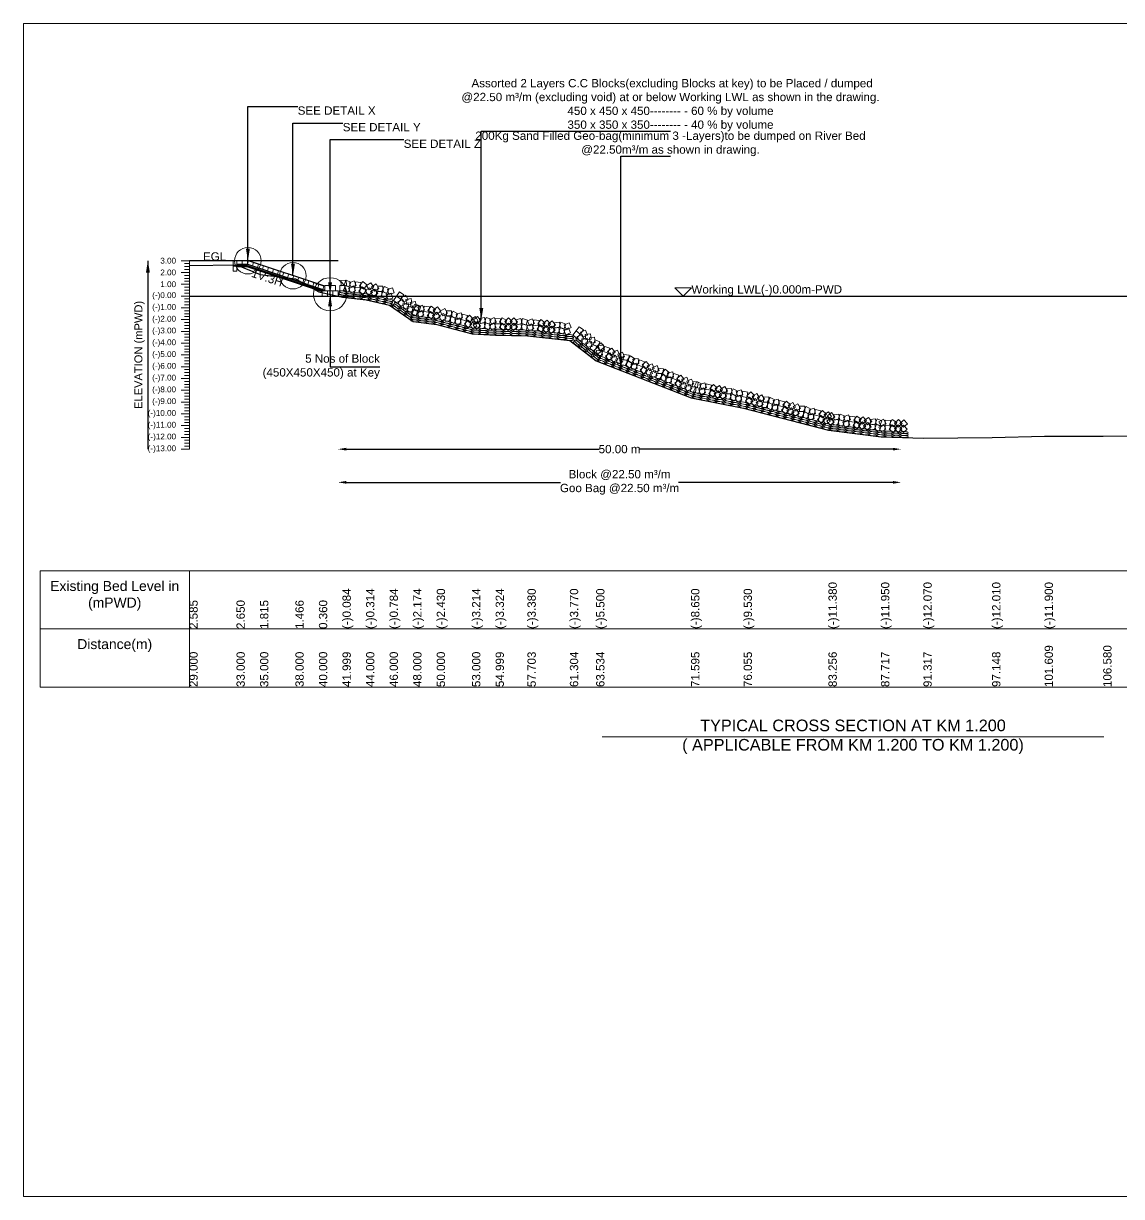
# Model space of a CAD drawing. Header units: inches. Extents: x 89000 to 845017, y -7071 to 0.
# Drawn here: x 325000 to 331619, y -7071 to 0 of the extents above; entities that cross this region are included whole.
import ezdxf

# ---------------------------------------------------------------- set-up
doc = ezdxf.new("R2010")
doc.units = ezdxf.units.IN
doc.header["$LTSCALE"] = 7
doc.header["$MEASUREMENT"] = 0
doc.header["$PDMODE"] = 3
for name, color, linetype, lineweight in [('Cross section Data Border', 7, 'Continuous', 9), ('Cross Section Labels', 7, 'Continuous', 9), ('Existing_Bed_Level for Xsection', 7, 'Continuous', 25), ('Long Section Labels', 7, 'Continuous', 9)]:
    doc.layers.add(name, color=color, linetype=linetype, lineweight=lineweight)
doc.styles.get("Standard").update_dxf_attribs({"font": 'arial.ttf'})
doc.dimstyles.new('Appron Lebeling Style', dxfattribs={"dimtxt": 50, "dimasz": 50, "dimexe": 0.18, "dimexo": 0.0625, "dimgap": 0.09, "dimtad": 0, "dimtih": 1, "dimtoh": 1, "dimdec": 4, "dimzin": 0, "dimdsep": 46, "dimtxsty": 'Standard', "dimcen": 0.09, "dimse1": 1, "dimse2": 1, "dimadec": 0, "dimazin": 0, "dimtfac": 1, "dimtdec": 4, "dimtofl": 0, "dimtmove": 0, "dimatfit": 3, "dimfxl": 1, "dimtolj": 1, "dimtzin": 0, "dimarcsym": 0})
doc.dimstyles.get("Standard").update_dxf_attribs({"dimtxt": 0.18, "dimasz": 0.18, "dimexe": 0.18, "dimexo": 0.0625, "dimgap": 0.09, "dimtad": 0, "dimtih": 1, "dimtoh": 1, "dimdec": 4, "dimzin": 0, "dimdsep": 46, "dimtxsty": 'Standard', "dimcen": 0.09, "dimadec": 0, "dimazin": 0, "dimtfac": 1, "dimtdec": 4, "dimtofl": 0, "dimtmove": 0, "dimatfit": 3, "dimfxl": 1, "dimtolj": 1, "dimtzin": 0, "dimarcsym": 0})

# ---------------------------------------------------------------- blocks, each defined once
blk = doc.blocks.new('*D289')
at = {"layer": 'Cross Section Labels', "color": 0, "lineweight": -2, "transparency": 16777216}
for p, q in [((326946.1, -2566), (328470.5, -2566)), ((330240.1, -2566), (328715.7, -2566))]:
    blk.add_line(p, q, dxfattribs=at)
at = {"layer": 'Cross Section Labels', "color": 0, "transparency": 16777216}
for points in [[(326946.1, -2557.7), (326946.1, -2574.4), (326896.1, -2566)], [(330240.1, -2557.7), (330240.1, -2574.4), (330290.1, -2566)]]:
    blk.add_solid(points, dxfattribs=at)
at = {"layer": 'Defpoints', "color": 0, "transparency": 16777216}
for p in [(326896.1, -1643), (330290.1, -2495.5), (330290.1, -2566)]:
    blk.add_point(p, dxfattribs=at)
at = {"layer": 'Cross Section Labels', "color": 0, "transparency": 16777216, "insert": (328593.1, -2566), "char_height": 50, "attachment_point": 5}
blk.add_mtext('\\A1;50.00 m', dxfattribs=at)
blk = doc.blocks.new('*D290')
at = {"layer": 'Cross Section Labels', "color": 0, "lineweight": -2, "transparency": 16777216}
for p, q in [((326946.1, -2766), (328237.5, -2766)), ((330240.1, -2766), (328948.7, -2766))]:
    blk.add_line(p, q, dxfattribs=at)
at = {"layer": 'Cross Section Labels', "color": 0, "transparency": 16777216}
for points in [[(326946.1, -2757.7), (326946.1, -2774.4), (326896.1, -2766)], [(330240.1, -2757.7), (330240.1, -2774.4), (330290.1, -2766)]]:
    blk.add_solid(points, dxfattribs=at)
at = {"layer": 'Defpoints', "color": 0, "transparency": 16777216}
for p in [(326896.1, -1643), (330290.1, -2495.5), (330290.1, -2766)]:
    blk.add_point(p, dxfattribs=at)
at = {"layer": 'Cross Section Labels', "color": 0, "transparency": 16777216, "insert": (328593.1, -2766), "char_height": 50, "attachment_point": 5}
blk.add_mtext('\\A1;Block @22.50 m³/m ^JGoo Bag @22.50 m³/m ', dxfattribs=at)

msp = doc.modelspace()

# ---------------------------------------------------------------- linework, layer by layer
at = {"layer": 'Cross section Data Border'}
msp.add_lwpolyline([(325100, -3300), (332978.66409, -3300), (332978.66409, -4000), (325100, -4000)], close=True, dxfattribs=at)
for points in [[(326000, -3300), (326000, -4000)], [(325100, -3650), (332978.66409, -3650)]]:
    msp.add_lwpolyline(points, dxfattribs=at)
at = {"layer": 'Cross Section Labels'}
for points in [[(325000, 0), (335000, 0), (335000, -7071), (325000, -7071)], [(328976.09874, -1643.03), (329026.09874, -1593.03), (328926.09874, -1593.03)]]:
    msp.add_lwpolyline(points, close=True, dxfattribs=at)
msp.add_lwpolyline([(328488, -4300), (330000, -4300), (331512, -4300)], dxfattribs=at)
for centre, radius in [((326352.94874, -1430.03), 80), ((326624.52374, -1520.555), 80), ((326848.17374, -1632.38), 100)]:
    msp.add_circle(centre, radius, dxfattribs=at)
at = {"layer": 'Existing_Bed_Level for Xsection'}
for points in [[(326896.09874, -1430.03), (326000, -1430.03)], [(326000, -1459.495), (326283.98273, -1454.88), (326425.9741, -1514.165), (326638.97924, -1538.944), (326780.97061, -1617.47), (326922.96197, -1648.994), (327064.98952, -1665.324), (327206.98089, -1698.694), (327348.97225, -1797.384), (327490.96362, -1815.56), (327703.96876, -1871.224), (327845.96013, -1879.034), (328037.89621, -1883.01), (328293.60644, -1910.7), (328451.89362, -2033.53), (329024.20827, -2257.18), (329340.92084, -2319.66), (329852.19985, -2451.01), (330168.89583, -2491.48), (330424.53042, -2500), (330838.5243, -2495.74), (331155.24481, -2487.93), (331508.18537, -2487.93), (331886.00986, -2483.67)], [(326816.22374, -1584.455), (326356.22788, -1431.12305), (326352.94874, -1430.03), (326349.49223, -1430.03), (326285.59223, -1430.03)], [(326285.59223, -1451.33), (326349.49223, -1451.33), (326816.22374, -1606.90717)], [(326285.59223, -1458.43), (326348.34005, -1458.43), (326806.29005, -1611.08)], [(326285.59223, -1465.53), (326347.18788, -1465.53), (326800.24874, -1616.55029)], [(326000, -1643.03), (332238.85092, -1643.03)]]:
    msp.add_lwpolyline(points, dxfattribs=at)
at = {"layer": 'Long Section Labels'}
for points in [[(326000, -1430.03), (325950, -1430.03)], [(326000, -1447.78), (325970, -1447.78)], [(326000, -1465.53), (325970, -1465.53)], [(326000, -1483.28), (325970, -1483.28)], [(326000, -2566.03), (326000, -2495.03), (326000, -2424.03), (326000, -2353.03), (326000, -2282.03), (326000, -2211.03), (326000, -2140.03), (326000, -2069.03), (326000, -1998.03), (326000, -1927.03), (326000, -1856.03), (326000, -1785.03), (326000, -1714.03), (326000, -1643.03), (326000, -1572.03), (326000, -1501.03), (326000, -1430.03)], [(326000, -1501.03), (325950, -1501.03)], [(326000, -1518.78), (325970, -1518.78)], [(326000, -1536.53), (325970, -1536.53)], [(326000, -1554.28), (325970, -1554.28)], [(326000, -1572.03), (325950, -1572.03)], [(326000, -1589.78), (325970, -1589.78)], [(326000, -1607.53), (325970, -1607.53)], [(326000, -1625.28), (325970, -1625.28)], [(326000, -1643.03), (325950, -1643.03)], [(326000, -1660.78), (325970, -1660.78)], [(326000, -1678.53), (325970, -1678.53)], [(326000, -1696.28), (325970, -1696.28)], [(326000, -1714.03), (325950, -1714.03)], [(326000, -1731.78), (325970, -1731.78)], [(326000, -1749.53), (325970, -1749.53)], [(326000, -1767.28), (325970, -1767.28)], [(326000, -1785.03), (325950, -1785.03)], [(326000, -1802.78), (325970, -1802.78)], [(326000, -1820.53), (325970, -1820.53)], [(326000, -1838.28), (325970, -1838.28)], [(326000, -1856.03), (325950, -1856.03)], [(326000, -1873.78), (325970, -1873.78)], [(326000, -1891.53), (325970, -1891.53)], [(326000, -1927.03), (325950, -1927.03)], [(326000, -1909.28), (325970, -1909.28)], [(326000, -1944.78), (325970, -1944.78)], [(326000, -1962.53), (325970, -1962.53)], [(326000, -1998.03), (325950, -1998.03)], [(326000, -1980.28), (325970, -1980.28)], [(326000, -2015.78), (325970, -2015.78)], [(326000, -2033.53), (325970, -2033.53)], [(326000, -2069.03), (325950, -2069.03)], [(326000, -2051.28), (325970, -2051.28)], [(326000, -2086.78), (325970, -2086.78)], [(326000, -2104.53), (325970, -2104.53)], [(326000, -2140.03), (325950, -2140.03)], [(326000, -2122.28), (325970, -2122.28)], [(326000, -2157.78), (325970, -2157.78)], [(326000, -2175.53), (325970, -2175.53)], [(326000, -2211.03), (325950, -2211.03)], [(326000, -2193.28), (325970, -2193.28)], [(326000, -2228.78), (325970, -2228.78)], [(326000, -2246.53), (325970, -2246.53)], [(326000, -2282.03), (325950, -2282.03)], [(326000, -2264.28), (325970, -2264.28)], [(326000, -2299.78), (325970, -2299.78)], [(326000, -2317.53), (325970, -2317.53)], [(326000, -2353.03), (325950, -2353.03)], [(326000, -2335.28), (325970, -2335.28)], [(326000, -2370.78), (325970, -2370.78)], [(326000, -2388.53), (325970, -2388.53)], [(326000, -2424.03), (325950, -2424.03)], [(326000, -2406.28), (325970, -2406.28)], [(326000, -2441.78), (325970, -2441.78)], [(326000, -2459.53), (325970, -2459.53)], [(326000, -2495.03), (325950, -2495.03)], [(326000, -2477.28), (325970, -2477.28)], [(326000, -2512.78), (325970, -2512.78)], [(326000, -2530.53), (325970, -2530.53)], [(326000, -2566.03), (325950, -2566.03)], [(326000, -2548.28), (325970, -2548.28)]]:
    msp.add_lwpolyline(points, dxfattribs=at)
for points in [[(326285.59223, -1430.03), (326264.29223, -1430.03), (326264.29223, -1461.98), (326285.59223, -1461.98)], [(326285.59223, -1461.98), (326264.29223, -1461.98), (326264.29223, -1493.93), (326285.59223, -1493.93)], [(326317.54223, -1430.03), (326285.59223, -1430.03), (326285.59223, -1451.33), (326317.54223, -1451.33)], [(326349.49223, -1430.03), (326317.54223, -1430.03), (326317.54223, -1451.33), (326349.49223, -1451.33)], [(326386.53831, -1441.22652), (326356.22788, -1431.12305), (326349.49223, -1451.33), (326379.80266, -1461.43348)], [(326416.84874, -1451.33), (326386.53831, -1441.22652), (326379.80266, -1461.43348), (326410.11309, -1471.53695)], [(326447.15917, -1461.43348), (326416.84874, -1451.33), (326410.11309, -1471.53695), (326440.42352, -1481.64043)], [(326477.4696, -1471.53695), (326447.15917, -1461.43348), (326440.42352, -1481.64043), (326470.73395, -1491.74391)], [(326507.78003, -1481.64043), (326477.4696, -1471.53695), (326470.73395, -1491.74391), (326501.04438, -1501.84739)], [(326538.09047, -1491.74391), (326507.78003, -1481.64043), (326501.04438, -1501.84739), (326531.35481, -1511.95086)], [(326568.4009, -1501.84739), (326538.09047, -1491.74391), (326531.35481, -1511.95086), (326561.66525, -1522.05434)], [(326598.71133, -1511.95086), (326568.4009, -1501.84739), (326561.66525, -1522.05434), (326591.97568, -1532.15782)], [(326629.02176, -1522.05434), (326598.71133, -1511.95086), (326591.97568, -1532.15782), (326622.28611, -1542.26129)], [(326659.33219, -1532.15782), (326629.02176, -1522.05434), (326622.28611, -1542.26129), (326652.59654, -1552.36477)], [(326689.64262, -1542.26129), (326659.33219, -1532.15782), (326652.59654, -1552.36477), (326682.90697, -1562.46825)], [(326719.95305, -1552.36477), (326689.64262, -1542.26129), (326682.90697, -1562.46825), (326713.2174, -1572.57173)], [(326750.26349, -1562.46825), (326719.95305, -1552.36477), (326713.2174, -1572.57173), (326743.52783, -1582.6752)], [(326945.19382, -1547.7022), (326913.27409, -1549.09254), (326914.66443, -1581.01227), (326946.58416, -1579.62193)], [(326973.57576, -1558.75765), (326943.86333, -1547.01141), (326932.11709, -1576.72383), (326961.82951, -1588.47008)], [(326992.90152, -1550.38369), (326963.58076, -1563.07602), (326976.27309, -1592.39679), (327005.59385, -1579.70445)], [(326780.57392, -1572.57173), (326750.26349, -1562.46825), (326743.52783, -1582.6752), (326773.83827, -1592.77868)], [(326810.88435, -1582.6752), (326780.57392, -1572.57173), (326773.83827, -1592.77868), (326804.1487, -1602.88216)], [(326832.19874, -1611.08), (326800.24874, -1611.08), (326800.24874, -1643.03), (326832.19874, -1643.03)], [(326848.17374, -1579.13), (326816.22374, -1579.13), (326816.22374, -1611.08), (326848.17374, -1611.08)], [(326864.14874, -1611.08), (326832.19874, -1611.08), (326832.19874, -1643.03), (326864.14874, -1643.03)], [(326880.12374, -1579.13), (326848.17374, -1579.13), (326848.17374, -1611.08), (326880.12374, -1611.08)], [(326896.09874, -1611.08), (326864.14874, -1611.08), (326864.14874, -1643.03), (326896.09874, -1643.03)], [(326938.2691, -1578.89275), (326906.34936, -1580.28309), (326907.7397, -1612.20283), (326939.65944, -1610.81249)], [(326969.92626, -1590.49854), (326940.21384, -1578.75229), (326928.46759, -1608.46472), (326958.18002, -1620.21096)], [(326989.25203, -1582.12457), (326959.93126, -1594.81691), (326972.6236, -1624.13767), (327001.94436, -1611.44534)], [(327030.37388, -1592.73492), (326998.633, -1589.08543), (326994.98351, -1620.82631), (327026.72439, -1624.4758)], [(327034.02338, -1560.99404), (327002.28249, -1557.34454), (326998.633, -1589.08543), (327030.37388, -1592.73492)], [(327066.76492, -1607.10039), (327041.08986, -1588.08477), (327022.07424, -1613.75982), (327047.74929, -1632.77545)], [(327070.41441, -1575.35951), (327044.73936, -1556.34388), (327025.72373, -1582.01894), (327051.39879, -1601.03457)], [(327087.2112, -1593.73207), (327060.04299, -1610.54549), (327076.85641, -1637.7137), (327104.02461, -1620.90028)], [(327094.52076, -1562.62945), (327067.35255, -1579.44287), (327084.16597, -1606.61108), (327111.33417, -1589.79766)], [(327135.13135, -1628.19233), (327118.2963, -1601.03752), (327091.14149, -1617.87256), (327107.97654, -1645.02737)], [(327142.44091, -1597.08971), (327125.60586, -1569.9349), (327098.45105, -1586.76994), (327115.2861, -1613.92475)], [(327159.70834, -1613.87683), (327127.77387, -1614.8727), (327128.76973, -1646.80717), (327160.70421, -1645.81131)], [(327167.0179, -1582.77422), (327135.08343, -1583.77008), (327136.07929, -1615.70456), (327168.01377, -1614.70869)], [(327196.97367, -1631.13564), (327168.82573, -1616.01955), (327153.70964, -1644.16749), (327181.85758, -1659.28358)], [(327204.28323, -1600.03302), (327176.13529, -1584.91693), (327161.0192, -1613.06487), (327189.16714, -1628.18096)], [(327217.14089, -1625.06178), (327186.54493, -1634.26451), (327195.74766, -1664.86046), (327226.34361, -1655.65774)], [(327224.45045, -1593.95917), (327193.85449, -1603.16189), (327203.05722, -1633.75784), (327233.65317, -1624.55512)], [(327292.94621, -1636.52765), (327266.71079, -1618.29292), (327248.47606, -1644.52834), (327274.71148, -1662.76307)], [(327274.71148, -1662.76307), (327248.47606, -1644.52834), (327230.24134, -1670.76376), (327256.47676, -1688.99849)], [(327299.97272, -1692.63855), (327286.35224, -1663.73725), (327257.45094, -1677.35774), (327271.07143, -1706.25903)], [(327318.20745, -1666.40313), (327304.58696, -1637.50183), (327275.68567, -1651.12232), (327289.30615, -1680.02361)], [(327317.84854, -1684.68676), (327286.40114, -1690.33158), (327292.04597, -1721.77897), (327323.49336, -1716.13415)], [(327336.08326, -1658.45134), (327304.63587, -1664.09616), (327310.28069, -1695.54355), (327341.72809, -1689.89873)], [(327367.97377, -1708.11868), (327362.30391, -1676.6758), (327330.86102, -1682.34566), (327336.53089, -1713.78855)], [(327386.41444, -1705.97113), (327356.85529, -1693.84434), (327344.7285, -1723.4035), (327374.28765, -1735.53028)], [(327396.09295, -1703.8439), (327366.02982, -1693.02676), (327355.21268, -1723.0899), (327385.27582, -1733.90703)], [(327349.73905, -1734.3541), (327344.06918, -1702.91122), (327312.6263, -1708.58108), (327318.29616, -1740.02397)], [(327377.85823, -1730.07932), (327347.79509, -1719.26218), (327336.97796, -1749.32532), (327367.04109, -1760.14245)], [(327382.35769, -1737.66254), (327352.79854, -1725.53575), (327340.67175, -1755.0949), (327370.23091, -1767.22169)], [(327401.78938, -1729.5374), (327372.30807, -1741.85221), (327384.62288, -1771.33353), (327414.10419, -1759.01872)], [(327405.84613, -1697.846), (327376.36481, -1710.1608), (327388.67962, -1739.64212), (327418.16094, -1727.32731)], [(327442.77161, -1740.67488), (327411.08021, -1736.61814), (327407.02346, -1768.30954), (327438.71487, -1772.36629)], [(327446.82836, -1708.98348), (327415.13695, -1704.92673), (327411.08021, -1736.61814), (327442.77161, -1740.67488)], [(327478.9752, -1755.50643), (327453.54642, -1736.16271), (327434.20269, -1761.59149), (327459.63147, -1780.93521)], [(327483.03194, -1723.81503), (327457.60317, -1704.4713), (327438.25944, -1729.90008), (327463.68822, -1749.2438)], [(327491.15783, -1740.19764), (327465.87229, -1759.72823), (327485.40288, -1785.01377), (327510.68842, -1765.48318)], [(327495.21457, -1708.50623), (327469.92903, -1728.03682), (327489.45962, -1753.32236), (327514.74516, -1733.79177)], [(327547.84978, -1776.47912), (327531.69287, -1748.91543), (327504.12919, -1765.07234), (327520.28609, -1792.63602)], [(327555.9279, -1745.5672), (327539.77099, -1718.00351), (327512.2073, -1734.16042), (327528.36421, -1761.72411)], [(327572.774, -1762.7771), (327540.82465, -1762.98124), (327541.02879, -1794.93059), (327572.97814, -1794.72645)], [(327580.85212, -1731.86519), (327548.90277, -1732.06933), (327549.10691, -1764.01867), (327581.05626, -1763.81454)], [(327609.60016, -1780.95414), (327581.83549, -1765.14511), (327566.02646, -1792.90979), (327593.79114, -1808.71882)], [(327617.67828, -1750.04222), (327589.91361, -1734.2332), (327574.10458, -1761.99787), (327601.86926, -1777.8069)], [(327637.98983, -1744.47003), (327607.17521, -1752.91168), (327615.61686, -1783.72631), (327646.43148, -1775.28465)], [(327677.21028, -1760.75939), (327646.29836, -1752.68127), (327638.22024, -1783.59319), (327669.13216, -1791.6713)], [(327711.21872, -1780.10106), (327688.47383, -1757.66286), (327666.03564, -1780.40775), (327688.78052, -1802.84595)], [(327725.25989, -1766.47678), (327697.68334, -1782.61173), (327713.8183, -1810.18827), (327741.39484, -1794.05332)], [(327757.16508, -1789.87879), (327735.8384, -1766.08855), (327712.04817, -1787.41523), (327733.37484, -1811.20547)], [(327629.91171, -1775.38195), (327599.09709, -1783.8236), (327607.53874, -1814.63822), (327638.35337, -1806.19657)], [(327669.13216, -1791.6713), (327638.22024, -1783.59319), (327630.14213, -1814.5051), (327661.05404, -1822.58322)], [(327703.1406, -1811.01298), (327680.39572, -1788.57478), (327657.95752, -1811.31966), (327680.7024, -1833.75786)], [(327717.18177, -1797.38869), (327689.60522, -1813.52364), (327705.74018, -1841.10019), (327733.31672, -1824.96524)], [(327755.41037, -1821.78057), (327734.0837, -1797.99033), (327710.29346, -1819.31701), (327731.62014, -1843.10725)], [(327777.10342, -1803.38563), (327745.83583, -1809.95378), (327752.40398, -1841.22136), (327783.67156, -1834.65322)], [(327778.85812, -1771.48385), (327747.59053, -1778.052), (327754.15868, -1809.31958), (327785.42627, -1802.75144)], [(327816.81367, -1813.85779), (327786.45507, -1803.9), (327776.49728, -1834.25861), (327806.85588, -1844.2164)], [(327818.56838, -1781.95601), (327788.20977, -1771.99822), (327778.25198, -1802.35683), (327808.61059, -1812.31462)], [(327835.60702, -1804.34893), (327807.09329, -1818.76313), (327821.50749, -1847.27687), (327850.02122, -1832.86267)], [(327837.36173, -1772.44716), (327808.84799, -1786.86136), (327823.26219, -1815.37509), (327851.77593, -1800.96089)], [(327874.99132, -1811.46077), (327843.04818, -1810.79906), (327842.38647, -1842.7422), (327874.32961, -1843.40391)], [(327875.65303, -1779.51762), (327843.70988, -1778.85591), (327843.04818, -1810.79906), (327874.99132, -1811.46077)], [(327912.56748, -1822.35601), (327885.22486, -1805.82775), (327868.6966, -1833.17037), (327896.03922, -1849.69864)], [(327913.22919, -1790.41287), (327885.88657, -1773.8846), (327869.35831, -1801.22723), (327896.70093, -1817.75549)], [(327923.05208, -1805.83788), (327899.98816, -1827.94801), (327922.0983, -1851.01193), (327945.16222, -1828.9018)], [(327923.71379, -1773.89473), (327900.64987, -1796.00486), (327922.76, -1819.06878), (327945.82393, -1796.95865)], [(327977.10574, -1829.54552), (327954.97724, -1806.49921), (327931.93093, -1828.62771), (327954.05943, -1851.67401)], [(327977.76744, -1797.60237), (327955.63895, -1774.55607), (327932.59264, -1796.68456), (327954.72114, -1819.73087)], [(327998.15642, -1810.41882), (327967.13198, -1818.05338), (327974.76654, -1849.07782), (328005.79098, -1841.44327)], [(327998.81813, -1778.47568), (327967.79369, -1786.11023), (327975.42825, -1817.13467), (328006.45269, -1809.50012)], [(328038.20187, -1819.52561), (328007.5202, -1810.6128), (327998.60739, -1841.29446), (328029.28905, -1850.20727)], [(328038.86357, -1787.58246), (328008.18191, -1778.66965), (327999.2691, -1809.35131), (328029.95076, -1818.26412)], [(328062.99663, -1811.29167), (328033.76038, -1824.1775), (328046.64621, -1853.41374), (328075.88245, -1840.52791)], [(328066.43628, -1779.52736), (328037.20003, -1792.41319), (328050.08586, -1821.64943), (328079.3221, -1808.76361)], [(328104.18771, -1821.63003), (328072.4234, -1818.19038), (328068.98375, -1849.95468), (328100.74806, -1853.39433)], [(328107.62736, -1789.86572), (328075.86305, -1786.42607), (328072.4234, -1818.19038), (328104.18771, -1821.63003)], [(328140.67288, -1835.75469), (328114.87272, -1816.90916), (328096.02719, -1842.70932), (328121.82735, -1861.55485)], [(328144.11253, -1803.99038), (328118.31237, -1785.14485), (328099.46684, -1810.94501), (328125.267, -1829.79054)], [(328152.55549, -1820.21187), (328127.65456, -1840.23051), (328147.6732, -1865.13144), (328172.57413, -1845.1128)], [(328155.99514, -1788.44756), (328131.09421, -1808.4662), (328151.11285, -1833.36713), (328176.01378, -1813.34849)], [(328204.34038, -1848.53456), (328184.30191, -1823.64958), (328159.41693, -1843.68805), (328179.4554, -1868.57303)], [(328207.78003, -1816.77025), (328187.74156, -1791.88527), (328162.85658, -1811.92374), (328182.89505, -1836.80872)], [(328226.97603, -1831.31279), (328195.4048, -1836.21789), (328200.30989, -1867.78912), (328231.88112, -1862.88402)], [(328230.41568, -1799.54848), (328198.84445, -1804.45358), (328203.74954, -1836.02481), (328235.32077, -1831.11971)], [(328266.07679, -1843.87072), (328236.28738, -1832.32109), (328224.73775, -1862.11049), (328254.52716, -1873.66012)], [(328269.51644, -1812.10641), (328239.72703, -1800.55678), (328228.1774, -1830.34618), (328257.96681, -1841.89581)], [(328285.34679, -1835.36922), (328256.11054, -1848.25505), (328268.99637, -1877.49129), (328298.23261, -1864.60546)], [(328288.78644, -1803.60491), (328259.55019, -1816.49074), (328272.43602, -1845.72698), (328301.67226, -1832.84116)], [(328375.31808, -1847.3918), (328350.07648, -1827.80445), (328330.48913, -1853.04605), (328355.73073, -1872.6334)], [(328355.73073, -1872.6334), (328330.48913, -1853.04605), (328310.90179, -1878.28765), (328336.14339, -1897.875)], [(328379.38817, -1903.79427), (328367.30426, -1874.21756), (328337.72755, -1886.30147), (328349.81146, -1915.87818)], [(328398.97551, -1878.55267), (328386.89161, -1848.97596), (328357.3149, -1861.05987), (328369.3988, -1890.63658)], [(328397.65691, -1896.79223), (328365.95647, -1900.77776), (328369.94201, -1932.47821), (328401.64245, -1928.49267)], [(328417.24426, -1871.55063), (328385.54382, -1875.53616), (328389.52936, -1907.23661), (328421.2298, -1903.25107)], [(328446.48243, -1922.8242), (328442.47164, -1891.12694), (328410.77439, -1895.13772), (328414.78517, -1926.83498)], [(328474.7873, -1920.03202), (328445.33372, -1907.65102), (328432.95271, -1937.10459), (328462.40629, -1949.4856)], [(328426.89508, -1948.0658), (328422.8843, -1916.36854), (328391.18704, -1920.37932), (328395.19782, -1952.07658)], [(328455.19995, -1945.27362), (328425.74638, -1932.89262), (328413.36537, -1962.34619), (328442.81894, -1974.7272)], [(328481.90608, -1976.47224), (328462.59925, -1951.01544), (328437.14244, -1970.32227), (328456.44927, -1995.77907)], [(328485.32461, -1967.14057), (328453.7356, -1971.92983), (328458.52486, -2003.51884), (328490.11387, -1998.72958)], [(328501.49342, -1951.23064), (328482.18659, -1925.77384), (328456.72979, -1945.08067), (328476.03662, -1970.53747)], [(328496.95367, -1937.38209), (328465.36466, -1942.17135), (328470.15392, -1973.76036), (328501.74293, -1968.9711)], [(328522.37699, -1987.89406), (328492.61851, -1976.265), (328480.98944, -2006.02348), (328510.74792, -2017.65255)], [(328534.00606, -1958.13558), (328504.24757, -1946.50652), (328492.61851, -1976.265), (328522.37699, -1987.89406)], [(328565.52594, -1981.31253), (328545.55394, -1956.37418), (328520.61558, -1976.34618), (328540.58759, -2001.28454)], [(328581.06062, -1969.41927), (328551.7901, -1982.22705), (328564.59788, -2011.49757), (328593.8684, -1998.68979)], [(328553.89688, -2011.07101), (328533.92487, -1986.13266), (328508.98652, -2006.10467), (328528.95852, -2031.04302)], [(328569.43155, -1999.17776), (328540.16103, -2011.98554), (328552.96881, -2041.25605), (328582.23933, -2028.44827)], [(328612.00436, -2040.06058), (328599.17328, -2010.80027), (328569.91297, -2023.63136), (328582.74405, -2052.89167)], [(328623.63343, -2010.3021), (328610.80234, -1981.04179), (328581.54203, -1993.87288), (328594.37312, -2023.13319)], [(328638.35685, -2029.35972), (328606.60183, -2025.83534), (328603.07745, -2057.59035), (328634.83247, -2061.11474)], [(328649.98591, -1999.60124), (328618.2309, -1996.07685), (328614.70651, -2027.83187), (328646.46153, -2031.35625)], [(328672.81108, -2051.70869), (328647.08022, -2032.76865), (328628.14018, -2058.49952), (328653.87104, -2077.43955)], [(328684.44015, -2021.95021), (328658.70928, -2003.01017), (328639.76925, -2028.74103), (328665.50011, -2047.68107)], [(328693.63399, -2048.54403), (328662.04498, -2053.33329), (328666.83424, -2084.9223), (328698.42325, -2080.13304)], [(328705.26305, -2018.78555), (328673.67405, -2023.57481), (328678.46331, -2055.16382), (328710.05232, -2050.37456)], [(328742.31544, -2039.53904), (328712.55696, -2027.90998), (328700.92789, -2057.66846), (328730.68637, -2069.29753)], [(328773.83533, -2062.71599), (328753.86332, -2037.77764), (328728.92497, -2057.74964), (328748.89697, -2082.688)], [(328730.68637, -2069.29753), (328700.92789, -2057.66846), (328689.29882, -2087.42694), (328719.05731, -2099.05601)], [(328762.20626, -2092.47447), (328742.23426, -2067.53612), (328717.2959, -2087.50813), (328737.26791, -2112.44648)], [(328777.74093, -2080.58122), (328748.47042, -2093.389), (328761.2782, -2122.65952), (328790.54871, -2109.85174)], [(328789.37, -2050.82273), (328760.09948, -2063.63051), (328772.90726, -2092.90103), (328802.17778, -2080.09325)], [(328820.31375, -2121.46404), (328807.48266, -2092.20373), (328778.22235, -2105.03482), (328791.05344, -2134.29513)], [(328831.94281, -2091.70556), (328819.11173, -2062.44525), (328789.85142, -2075.27634), (328802.6825, -2104.53665)], [(328846.66623, -2110.76318), (328814.91121, -2107.2388), (328811.38683, -2138.99382), (328843.14185, -2142.5182)], [(328858.2953, -2081.0047), (328826.54028, -2077.48031), (328823.0159, -2109.23533), (328854.77092, -2112.75972)], [(328881.12047, -2133.11215), (328855.3896, -2114.17211), (328836.44956, -2139.90298), (328862.18043, -2158.84302)], [(328892.74953, -2103.35367), (328867.01867, -2084.41363), (328848.07863, -2110.14449), (328873.80949, -2129.08453)], [(328913.57244, -2100.18901), (328881.98343, -2104.97827), (328886.77269, -2136.56728), (328918.3617, -2131.77802)], [(328950.62482, -2120.9425), (328920.86634, -2109.31344), (328909.23727, -2139.07192), (328938.99576, -2150.70099)], [(328982.14471, -2144.11945), (328962.1727, -2119.1811), (328937.23435, -2139.1531), (328957.20636, -2164.09146)], [(328901.94337, -2129.94749), (328870.35436, -2134.73676), (328875.14362, -2166.32576), (328906.73263, -2161.5365)], [(328938.99576, -2150.70099), (328909.23727, -2139.07192), (328897.60821, -2168.8304), (328927.36669, -2180.45947)], [(328970.51564, -2173.87794), (328950.54364, -2148.93958), (328925.60528, -2168.91159), (328945.57729, -2193.84994)], [(328986.05032, -2161.98468), (328956.7798, -2174.79246), (328969.58758, -2204.06298), (328998.8581, -2191.2552)], [(328997.67938, -2132.22619), (328968.40886, -2145.03397), (328981.21664, -2174.30449), (329010.48716, -2161.49671)], [(329028.62313, -2202.86751), (329015.79204, -2173.6072), (328986.53173, -2186.43828), (328999.36282, -2215.69859)], [(329040.25219, -2173.10902), (329027.42111, -2143.84871), (328998.1608, -2156.6798), (329010.99188, -2185.94011)], [(329054.97561, -2192.16664), (329023.2206, -2188.64226), (329019.69621, -2220.39728), (329051.45123, -2223.92166)], [(329066.60468, -2162.40816), (329034.84966, -2158.88377), (329031.32528, -2190.63879), (329063.0803, -2194.16318)], [(329080.85803, -2203.65516), (329052.18357, -2189.5634), (329038.09181, -2218.23786), (329066.76627, -2232.32962)], [(329087.04184, -2172.3093), (329058.36738, -2158.21754), (329044.27562, -2186.892), (329072.95008, -2200.98376)], [(329106.97704, -2165.51252), (329076.73265, -2175.81201), (329087.03214, -2206.05639), (329117.27653, -2195.7569)], [(329147.11529, -2179.38724), (329115.76942, -2173.20343), (329109.58562, -2204.54929), (329140.93148, -2210.7331)], [(329182.23674, -2196.6255), (329158.16974, -2175.61164), (329137.15589, -2199.67864), (329161.22288, -2220.6925)], [(329195.42361, -2182.17275), (329168.87905, -2199.95444), (329186.66074, -2226.499), (329213.2053, -2208.71731)], [(329244.55465, -2214.88347), (329226.75182, -2188.35307), (329200.22143, -2206.1559), (329218.02425, -2232.68629)], [(329100.79323, -2196.85838), (329070.54884, -2207.15787), (329080.84833, -2237.40226), (329111.09272, -2227.10277)], [(329140.93148, -2210.7331), (329109.58562, -2204.54929), (329103.40181, -2235.89515), (329134.74767, -2242.07896)], [(329176.05293, -2227.97136), (329151.98594, -2206.9575), (329130.97208, -2231.0245), (329155.03908, -2252.03836)], [(329189.2398, -2213.51861), (329162.69524, -2231.3003), (329180.47693, -2257.84487), (329207.0215, -2240.06317)], [(329238.37084, -2246.22933), (329220.56802, -2219.69893), (329194.03762, -2237.50176), (329211.84044, -2264.03216)], [(329262.41591, -2231.03733), (329230.53807, -2233.18354), (329232.68427, -2265.06137), (329264.56211, -2262.91517)], [(329268.59971, -2199.69147), (329236.72188, -2201.83767), (329238.86808, -2233.71551), (329270.74592, -2231.56931)], [(329300.27906, -2246.94181), (329271.6046, -2232.85005), (329257.51284, -2261.52451), (329286.18731, -2275.61627)], [(329306.46287, -2215.59594), (329277.78841, -2201.50419), (329263.69665, -2230.17865), (329292.37111, -2244.27041)], [(329320.21426, -2240.14503), (329289.96987, -2250.44452), (329300.26936, -2280.6889), (329330.51375, -2270.38942)], [(329326.39807, -2208.79917), (329296.15368, -2219.09865), (329306.45317, -2249.34304), (329336.69756, -2239.04355)], [(329360.35251, -2254.01975), (329329.00665, -2247.83594), (329322.82284, -2279.1818), (329354.1687, -2285.36561)], [(329366.53632, -2222.67388), (329335.19045, -2216.49008), (329329.00665, -2247.83594), (329360.35251, -2254.01975)], [(329398.12881, -2274.42678), (329375.29114, -2252.08303), (329352.94739, -2274.92071), (329375.78506, -2297.26446)], [(329406.07876, -2243.48166), (329383.24109, -2221.13791), (329360.89734, -2243.97558), (329383.73501, -2266.31933)], [(329412.1134, -2260.74443), (329384.60396, -2276.99352), (329400.85305, -2304.50296), (329428.36249, -2288.25387)], [(329420.06335, -2229.7993), (329392.55391, -2246.04839), (329408.803, -2273.55784), (329436.31244, -2257.30874)], [(329467.26205, -2265.24127), (329450.99105, -2237.74477), (329423.49456, -2254.01577), (329439.76555, -2281.51226)], [(329492.12927, -2251.43609), (329460.18104, -2251.77262), (329460.51758, -2283.72085), (329492.46581, -2283.38431)], [(329529.03044, -2269.46036), (329501.20049, -2253.76653), (329485.50666, -2281.59648), (329513.33661, -2297.29031)], [(329459.3121, -2296.18639), (329443.0411, -2268.6899), (329415.54461, -2284.96089), (329431.8156, -2312.45739)], [(329484.17932, -2282.38121), (329452.2311, -2282.71775), (329452.56763, -2314.66598), (329484.51586, -2314.32944)], [(329521.08049, -2300.40548), (329493.25054, -2284.71165), (329477.55671, -2312.5416), (329505.38666, -2328.23543)], [(329541.36878, -2294.74917), (329510.5894, -2303.31844), (329519.15868, -2334.09782), (329549.93805, -2325.52854)], [(329549.31873, -2263.80404), (329518.53935, -2272.37332), (329527.10863, -2303.15269), (329557.888, -2294.58342)], [(329580.65639, -2310.87585), (329549.71127, -2302.9259), (329541.76132, -2333.87103), (329572.70644, -2341.82098)], [(329588.60634, -2279.93073), (329557.66122, -2271.98078), (329549.71127, -2302.9259), (329580.65639, -2310.87585)], [(329614.74469, -2330.07643), (329591.90702, -2307.73268), (329569.56327, -2330.57035), (329592.40094, -2352.9141)], [(329622.69464, -2299.1313), (329599.85697, -2276.78755), (329577.51322, -2299.62523), (329600.35089, -2321.96898)], [(329628.72928, -2316.39407), (329601.21984, -2332.64317), (329617.46893, -2360.15261), (329644.97837, -2343.90352)], [(329636.67923, -2285.44895), (329609.16979, -2301.69804), (329625.41888, -2329.20748), (329652.92832, -2312.95839)], [(329675.92798, -2351.83604), (329659.65698, -2324.33955), (329632.16049, -2340.61054), (329648.43148, -2368.10703)], [(329683.87793, -2320.89091), (329667.60693, -2293.39442), (329640.11044, -2309.66541), (329656.38143, -2337.16191)], [(329708.74515, -2307.08573), (329676.79692, -2307.42227), (329677.13346, -2339.3705), (329709.08169, -2339.03396)], [(329745.64632, -2325.11), (329717.81637, -2309.41617), (329702.12254, -2337.24612), (329729.95249, -2352.93995)], [(329765.93461, -2319.45369), (329735.15523, -2328.02296), (329743.72451, -2358.80234), (329774.50388, -2350.23306)], [(329805.22222, -2335.58037), (329774.27709, -2327.63042), (329766.32715, -2358.57555), (329797.27227, -2366.5255)], [(329839.31052, -2354.78095), (329816.47285, -2332.4372), (329794.1291, -2355.27487), (329816.96677, -2377.61862)], [(329700.7952, -2338.03086), (329668.84697, -2338.36739), (329669.18351, -2370.31562), (329701.13174, -2369.97909)], [(329737.69637, -2356.05513), (329709.86642, -2340.3613), (329694.17259, -2368.19125), (329722.00254, -2383.88508)], [(329757.98466, -2350.39881), (329727.20528, -2358.96809), (329735.77456, -2389.74746), (329766.55393, -2381.17819)], [(329797.27227, -2366.5255), (329766.32715, -2358.57555), (329758.3772, -2389.52068), (329789.32232, -2397.47063)], [(329831.36057, -2385.72608), (329808.5229, -2363.38233), (329786.17915, -2386.22), (329809.01682, -2408.56375)], [(329845.34516, -2372.04372), (329817.83572, -2388.29281), (329834.08481, -2415.80225), (329861.59425, -2399.55316)], [(329853.29511, -2341.09859), (329825.78567, -2357.34769), (329842.03476, -2384.85713), (329869.5442, -2368.60804)], [(329886.83319, -2402.8173), (329867.27702, -2377.55155), (329842.01126, -2397.10773), (329861.56744, -2422.37348)], [(329890.88309, -2371.12502), (329871.32692, -2345.85926), (329846.06116, -2365.41544), (329865.61734, -2390.6812)], [(329909.79587, -2386.03404), (329878.13614, -2390.33106), (329882.43316, -2421.99078), (329914.09288, -2417.69377)], [(329913.84576, -2354.34176), (329882.18604, -2358.63878), (329886.48306, -2390.2985), (329918.14278, -2386.00148)], [(329948.64788, -2399.34163), (329919.08611, -2387.22123), (329906.96571, -2416.783), (329936.52748, -2428.9034)], [(329952.69778, -2367.64934), (329923.13601, -2355.52894), (329911.01561, -2385.09072), (329940.57738, -2397.21112)], [(329968.07782, -2391.2123), (329938.59916, -2403.53347), (329950.92034, -2433.01213), (329980.39899, -2420.69095)], [(329972.12772, -2359.52001), (329942.64906, -2371.84119), (329954.97024, -2401.31984), (329984.44889, -2388.99867)], [(330009.06245, -2402.34092), (329977.37017, -2398.29102), (329973.32027, -2429.9833), (330005.01255, -2434.0332)], [(330013.11235, -2370.64864), (329981.42007, -2366.59874), (329977.37017, -2398.29102), (330009.06245, -2402.34092)], [(330045.26924, -2417.16465), (330019.83628, -2397.82642), (330000.49805, -2423.25937), (330025.93101, -2442.5976)], [(330049.31914, -2385.47236), (330023.88618, -2366.13413), (330004.54795, -2391.56709), (330029.98091, -2410.90532)], [(330057.44856, -2401.85322), (330032.16724, -2421.38927), (330051.70329, -2446.67059), (330076.98461, -2427.13454)], [(330061.49846, -2370.16094), (330036.21714, -2389.69699), (330055.75319, -2414.97831), (330081.03451, -2395.44226)], [(330112.72908, -2399.47431), (330093.1729, -2374.20856), (330067.90714, -2393.76474), (330087.46332, -2419.03049)], [(330135.69175, -2382.69105), (330104.03202, -2386.98807), (330108.32904, -2418.64779), (330139.98876, -2414.35078)], [(330174.54376, -2395.99863), (330144.98199, -2383.87824), (330132.86159, -2413.44001), (330162.42336, -2425.56041)], [(330184.16083, -2385.97618), (330155.96554, -2401.00376), (330170.99311, -2429.19905), (330199.1884, -2414.17148)], [(330226.00751, -2393.21788), (330194.07524, -2392.15361), (330193.01097, -2424.08588), (330224.94324, -2425.15015)], [(330263.44336, -2404.58587), (330236.31123, -2387.71429), (330219.43966, -2414.84643), (330246.57179, -2431.718)], [(330274.13532, -2388.20119), (330250.79456, -2410.01887), (330272.61224, -2433.35963), (330295.953, -2411.54195)], [(330327.88587, -2412.58823), (330306.04961, -2389.26485), (330282.72623, -2411.10112), (330304.56249, -2434.4245)], [(330108.67918, -2431.1666), (330089.123, -2405.90084), (330063.85724, -2425.45702), (330083.41342, -2450.72277)], [(330131.64185, -2414.38334), (330099.98212, -2418.68035), (330104.27914, -2450.34008), (330135.93886, -2446.04306)], [(330170.49386, -2427.69092), (330140.93209, -2415.57052), (330128.81169, -2445.13229), (330158.37346, -2457.25269)], [(330183.09656, -2417.90845), (330154.90127, -2432.93603), (330169.92885, -2461.13132), (330198.12414, -2446.10374)], [(330224.94324, -2425.15015), (330193.01097, -2424.08588), (330191.94671, -2456.01815), (330223.87898, -2457.08242)], [(330262.3791, -2436.51814), (330235.24697, -2419.64656), (330218.37539, -2446.7787), (330245.50752, -2463.65027)], [(330273.07105, -2420.13346), (330249.73029, -2441.95114), (330271.54798, -2465.2919), (330294.88874, -2443.47422)], [(330326.82161, -2444.5205), (330304.98534, -2421.19712), (330281.66196, -2443.03339), (330303.49823, -2466.35677)]]:
    msp.add_lwpolyline(points, close=True, dxfattribs=at)
for centre, major_axis in [((326923.0899, -1630.47657), (23.06715, -5.12122)), ((326925.70591, -1618.69347), (23.06715, -5.12122)), ((326969.49395, -1623.97034), (23.47415, -2.699)), ((327016.44224, -1629.36835), (23.47415, -2.699)), ((326920.47389, -1642.25967), (23.06715, -5.12122)), ((326966.73655, -1647.95234), (23.47415, -2.699)), ((326968.11525, -1635.96134), (23.47415, -2.699)), ((327013.68485, -1653.35035), (23.47415, -2.699)), ((327015.06354, -1641.35935), (23.47415, -2.699)), ((327060.63314, -1658.74835), (23.47415, -2.699)), ((327062.01184, -1646.75735), (23.47415, -2.699)), ((327063.39053, -1634.76635), (23.47415, -2.699)), ((327107.43018, -1669.09874), (23.00211, -5.40583)), ((327110.19156, -1657.34886), (23.00211, -5.40583)), ((327112.95295, -1645.59898), (23.00211, -5.40583)), ((327153.4344, -1679.91039), (23.00211, -5.40583)), ((327156.19579, -1668.16051), (23.00211, -5.40583)), ((327158.95718, -1656.41063), (23.00211, -5.40583)), ((327199.43863, -1690.72204), (23.00211, -5.40583)), ((327202.20002, -1678.97216), (23.00211, -5.40583)), ((327204.96141, -1667.22228), (23.00211, -5.40583)), ((327248.59239, -1705.56713), (19.40255, -13.48559)), ((327255.48106, -1695.65597), (19.40255, -13.48559)), ((327241.70371, -1715.47829), (19.40255, -13.48559)), ((327280.50881, -1742.44948), (19.40255, -13.48559)), ((327287.39749, -1732.53832), (19.40255, -13.48559)), ((327294.28616, -1722.62716), (19.40255, -13.48559)), ((327319.31392, -1769.42066), (19.40255, -13.48559)), ((327326.20259, -1759.5095), (19.40255, -13.48559)), ((327333.09126, -1749.59835), (19.40255, -13.48559)), ((327359.69194, -1768.33498), (23.43756, -3.00019)), ((327406.56706, -1774.33536), (23.43756, -3.00019)), ((327356.62685, -1792.2796), (23.43756, -3.00019)), ((327358.1594, -1780.30729), (23.43756, -3.00019)), ((327403.50196, -1798.27998), (23.43756, -3.00019)), ((327405.03451, -1786.30767), (23.43756, -3.00019)), ((327450.37707, -1804.28036), (23.43756, -3.00019)), ((327451.90962, -1792.30805), (23.43756, -3.00019)), ((327453.44217, -1780.33574), (23.43756, -3.00019)), ((327497.87595, -1811.12871), (22.86108, -5.97422)), ((327500.92768, -1799.45088), (22.86108, -5.97422)), ((327503.97942, -1787.77304), (22.86108, -5.97422)), ((327543.59811, -1823.07715), (22.86108, -5.97422)), ((327546.64984, -1811.39931), (22.86108, -5.97422)), ((327549.70157, -1799.72148), (22.86108, -5.97422)), ((327589.32026, -1835.02558), (22.86108, -5.97422)), ((327592.372, -1823.34775), (22.86108, -5.97422)), ((327595.42373, -1811.66991), (22.86108, -5.97422)), ((327635.04242, -1846.97402), (22.86108, -5.97422)), ((327638.09416, -1835.29618), (22.86108, -5.97422)), ((327641.14589, -1823.61835), (22.86108, -5.97422)), ((327683.81631, -1847.24462), (22.86108, -5.97422)), ((327686.86805, -1835.56678), (22.86108, -5.97422)), ((327727.2903, -1842.28615), (23.59314, -1.2977)), ((327774.47658, -1844.88155), (23.59314, -1.2977)), ((327680.76458, -1858.92245), (22.86108, -5.97422)), ((327725.96452, -1866.38972), (23.59314, -1.2977)), ((327726.62741, -1854.33794), (23.59314, -1.2977)), ((327773.1508, -1868.98512), (23.59314, -1.2977)), ((327773.81369, -1856.93334), (23.59314, -1.2977)), ((327820.33708, -1871.58052), (23.59314, -1.2977)), ((327820.99996, -1859.52874), (23.59314, -1.2977)), ((327821.66285, -1847.47696), (23.59314, -1.2977)), ((327867.34443, -1873.44069), (23.62373, -0.48937)), ((327867.59441, -1861.37327), (23.62373, -0.48937)), ((327867.84439, -1849.30586), (23.62373, -0.48937)), ((327914.59189, -1874.41943), (23.62373, -0.48937)), ((327914.84187, -1862.35202), (23.62373, -0.48937)), ((327915.09185, -1850.28461), (23.62373, -0.48937)), ((327961.83936, -1875.39817), (23.62373, -0.48937)), ((327962.08934, -1863.33076), (23.62373, -0.48937)), ((327962.33931, -1851.26335), (23.62373, -0.48937)), ((328009.08682, -1876.37691), (23.62373, -0.48937)), ((328009.3368, -1864.3095), (23.62373, -0.48937)), ((328009.58678, -1852.24209), (23.62373, -0.48937)), ((328056.75648, -1878.98203), (23.49147, -2.54381)), ((328058.0559, -1866.98218), (23.49147, -2.54381)), ((328059.35532, -1854.98234), (23.49147, -2.54381)), ((328103.73942, -1884.06966), (23.49147, -2.54381)), ((328105.03884, -1872.06981), (23.49147, -2.54381)), ((328106.33827, -1860.06996), (23.49147, -2.54381)), ((328150.72236, -1889.15728), (23.49147, -2.54381)), ((328152.02178, -1877.15743), (23.49147, -2.54381)), ((328153.32121, -1865.15758), (23.49147, -2.54381)), ((328197.7053, -1894.24491), (23.49147, -2.54381)), ((328199.00473, -1882.24506), (23.49147, -2.54381)), ((328200.30415, -1870.24521), (23.49147, -2.54381)), ((328244.68825, -1899.33253), (23.49147, -2.54381)), ((328245.98767, -1887.33268), (23.49147, -2.54381)), ((328247.28709, -1875.33283), (23.49147, -2.54381)), ((328291.67119, -1904.42016), (23.49147, -2.54381)), ((328292.97061, -1892.42031), (23.49147, -2.54381)), ((328294.27003, -1880.42046), (23.49147, -2.54381)), ((328339.98692, -1923.77428), (18.66757, -14.48593)), ((328347.38658, -1914.23856), (18.66757, -14.48593)), ((328332.58725, -1933.30999), (18.66757, -14.48593)), ((328369.92238, -1962.28186), (18.66757, -14.48593)), ((328377.32205, -1952.74614), (18.66757, -14.48593)), ((328384.72171, -1943.21042), (18.66757, -14.48593)), ((328407.25752, -1991.25372), (18.66757, -14.48593)), ((328414.65718, -1981.718), (18.66757, -14.48593)), ((328422.05684, -1972.18229), (18.66757, -14.48593)), ((328444.59265, -2020.22558), (18.66757, -14.48593)), ((328451.99231, -2010.68986), (18.66757, -14.48593)), ((328459.39197, -2001.15415), (18.66757, -14.48593)), ((328485.13697, -2040.04145), (22.00805, -8.60034)), ((328489.53017, -2028.79936), (22.00805, -8.60034)), ((328493.92337, -2017.55726), (22.00805, -8.60034)), ((328529.15307, -2057.24213), (22.00805, -8.60034)), ((328533.54628, -2046.00004), (22.00805, -8.60034)), ((328537.93948, -2034.75794), (22.00805, -8.60034)), ((328581.95558, -2051.95862), (22.00805, -8.60034)), ((328573.16918, -2074.44281), (22.00805, -8.60034)), ((328577.56238, -2063.20072), (22.00805, -8.60034)), ((328617.18528, -2091.64349), (22.00805, -8.60034)), ((328621.57848, -2080.4014), (22.00805, -8.60034)), ((328625.97168, -2069.1593), (22.00805, -8.60034)), ((328661.20138, -2108.84417), (22.00805, -8.60034)), ((328665.59459, -2097.60208), (22.00805, -8.60034)), ((328669.98779, -2086.35998), (22.00805, -8.60034)), ((328705.21749, -2126.04485), (22.00805, -8.60034)), ((328709.61069, -2114.80276), (22.00805, -8.60034)), ((328714.00389, -2103.56067), (22.00805, -8.60034)), ((328753.62679, -2132.00344), (22.00805, -8.60034)), ((328758.01999, -2120.76135), (22.00805, -8.60034)), ((328749.23359, -2143.24553), (22.00805, -8.60034)), ((328793.24969, -2160.44621), (22.00805, -8.60034)), ((328797.64289, -2149.20412), (22.00805, -8.60034)), ((328802.0361, -2137.96203), (22.00805, -8.60034)), ((328837.2658, -2177.64689), (22.00805, -8.60034)), ((328841.659, -2166.4048), (22.00805, -8.60034)), ((328846.0522, -2155.16271), (22.00805, -8.60034)), ((328881.2819, -2194.84757), (22.00805, -8.60034)), ((328885.6751, -2183.60548), (22.00805, -8.60034)), ((328890.0683, -2172.36339), (22.00805, -8.60034)), ((328929.6912, -2200.80616), (22.00805, -8.60034)), ((328934.08441, -2189.56407), (22.00805, -8.60034)), ((328925.298, -2212.04826), (22.00805, -8.60034)), ((328969.31411, -2229.24894), (22.00805, -8.60034)), ((328973.70731, -2218.00684), (22.00805, -8.60034)), ((328978.10051, -2206.76475), (22.00805, -8.60034)), ((329013.33021, -2246.44962), (22.00805, -8.60034)), ((329017.72341, -2235.20752), (22.00805, -8.60034)), ((329022.11661, -2223.96543), (22.00805, -8.60034)), ((329057.96824, -2257.68874), (23.18201, -4.57327)), ((329060.30435, -2245.84697), (23.18201, -4.57327)), ((329062.64045, -2234.0052), (23.18201, -4.57327)), ((329104.33225, -2266.83528), (23.18201, -4.57327)), ((329106.66836, -2254.99351), (23.18201, -4.57327)), ((329109.00446, -2243.15174), (23.18201, -4.57327)), ((329153.03237, -2264.14005), (23.18201, -4.57327)), ((329155.36848, -2252.29828), (23.18201, -4.57327)), ((329201.73249, -2261.44481), (23.18201, -4.57327)), ((329248.0965, -2270.59135), (23.18201, -4.57327)), ((329150.69627, -2275.98182), (23.18201, -4.57327)), ((329197.06028, -2285.12835), (23.18201, -4.57327)), ((329199.39638, -2273.28658), (23.18201, -4.57327)), ((329243.42429, -2294.27489), (23.18201, -4.57327)), ((329245.7604, -2282.43312), (23.18201, -4.57327)), ((329289.7883, -2303.42143), (23.18201, -4.57327)), ((329292.12441, -2291.57966), (23.18201, -4.57327)), ((329294.46051, -2279.73789), (23.18201, -4.57327)), ((329336.15231, -2312.56797), (23.18201, -4.57327)), ((329338.48842, -2300.7262), (23.18201, -4.57327)), ((329340.82452, -2288.88443), (23.18201, -4.57327)), ((329382.33309, -2324.06803), (22.88564, -5.87943)), ((329385.33641, -2312.37765), (22.88564, -5.87943)), ((329388.33972, -2300.68727), (22.88564, -5.87943)), ((329428.10437, -2335.82689), (22.88564, -5.87943)), ((329431.10769, -2324.13651), (22.88564, -5.87943)), ((329434.111, -2312.44613), (22.88564, -5.87943)), ((329476.87897, -2335.89537), (22.88564, -5.87943)), ((329479.88228, -2324.20499), (22.88564, -5.87943)), ((329525.65356, -2335.96384), (22.88564, -5.87943)), ((329473.87565, -2347.58575), (22.88564, -5.87943)), ((329519.64693, -2359.34461), (22.88564, -5.87943)), ((329522.65025, -2347.65422), (22.88564, -5.87943)), ((329565.41821, -2371.10346), (22.88564, -5.87943)), ((329568.42152, -2359.41308), (22.88564, -5.87943)), ((329571.42484, -2347.7227), (22.88564, -5.87943)), ((329611.18949, -2382.86232), (22.88564, -5.87943)), ((329614.1928, -2371.17194), (22.88564, -5.87943)), ((329617.19612, -2359.48156), (22.88564, -5.87943)), ((329656.96077, -2394.62118), (22.88564, -5.87943)), ((329659.96408, -2382.9308), (22.88564, -5.87943)), ((329662.9674, -2371.24042), (22.88564, -5.87943)), ((329702.73205, -2406.38004), (22.88564, -5.87943)), ((329705.73536, -2394.68966), (22.88564, -5.87943)), ((329708.73868, -2382.99928), (22.88564, -5.87943)), ((329751.50664, -2406.44852), (22.88564, -5.87943)), ((329754.50996, -2394.75814), (22.88564, -5.87943)), ((329800.28124, -2406.517), (22.88564, -5.87943)), ((329748.50333, -2418.1389), (22.88564, -5.87943)), ((329794.27461, -2429.89776), (22.88564, -5.87943)), ((329797.27792, -2418.20738), (22.88564, -5.87943)), ((329840.04589, -2441.65662), (22.88564, -5.87943)), ((329843.0492, -2429.96623), (22.88564, -5.87943)), ((329846.05251, -2418.27585), (22.88564, -5.87943)), ((329885.85591, -2449.22677), (23.4382, -2.99513)), ((329887.38587, -2437.25413), (23.4382, -2.99513)), ((329888.91583, -2425.28149), (23.4382, -2.99513)), ((329932.73232, -2455.21702), (23.4382, -2.99513)), ((329934.26228, -2443.24438), (23.4382, -2.99513)), ((329935.79224, -2431.27174), (23.4382, -2.99513)), ((329979.60873, -2461.20727), (23.4382, -2.99513)), ((329981.13869, -2449.23463), (23.4382, -2.99513)), ((329982.66865, -2437.26199), (23.4382, -2.99513)), ((330026.48513, -2467.19752), (23.4382, -2.99513)), ((330028.0151, -2455.22488), (23.4382, -2.99513)), ((330029.54506, -2443.25224), (23.4382, -2.99513)), ((330073.36154, -2473.18777), (23.4382, -2.99513)), ((330074.8915, -2461.21513), (23.4382, -2.99513)), ((330076.42147, -2449.24249), (23.4382, -2.99513)), ((330120.23795, -2479.17802), (23.4382, -2.99513)), ((330121.76791, -2467.20538), (23.4382, -2.99513)), ((330123.29787, -2455.23274), (23.4382, -2.99513)), ((330168.64432, -2473.19563), (23.4382, -2.99513)), ((330170.17428, -2461.22299), (23.4382, -2.99513)), ((330214.16455, -2474.8737), (23.61569, -0.78708)), ((330214.56661, -2462.8104), (23.61569, -0.78708)), ((330261.39593, -2476.44787), (23.61569, -0.78708)), ((330261.79798, -2464.38456), (23.61569, -0.78708)), ((330308.6273, -2478.02203), (23.61569, -0.78708)), ((330309.02936, -2465.95873), (23.61569, -0.78708)), ((330167.11436, -2485.16827), (23.4382, -2.99513)), ((330213.7625, -2486.937), (23.61569, -0.78708)), ((330260.99387, -2488.51117), (23.61569, -0.78708)), ((330308.22525, -2490.08533), (23.61569, -0.78708))]:
    msp.add_ellipse(centre, major_axis=major_axis, ratio=0.255, dxfattribs=at)

# ---------------------------------------------------------------- texts
at = {"layer": 'Cross section Data Border', "char_height": 60, "width": 800, "attachment_point": 5}
for s, insert in [('Existing Bed Level in (mPWD)', (325550, -3450)), ('Distance(m)', (325550, -3750))]:
    msp.add_mtext(s, dxfattribs=dict(at, insert=insert))
at = {"layer": 'Cross Section Labels'}
for s, insert, char_height, attachment_point in [(' Assorted 2 Layers C.C Blocks(excluding Blocks at key) to be Placed / dumped^J@22.50 m³/m (excluding void) at or below Working LWL as shown in the drawing.^J450 x 450 x 450-------- - 60 % by volume^J350 x 350 x 350-------- - 40 % by volume', (328899.92599, -650), 50, 8), ('SEE DETAIL X', (326652.94874, -500), 50, 1), ('SEE DETAIL Y', (326924.52374, -600), 50, 1), ('SEE DETAIL Z', (327291.94874, -700), 50, 1), ('200Kg Sand Filled Geo-bag(minimum 3 -Layers)to be dumped on River Bed^J@22.50m³/m as shown in drawing.', (328899.92599, -800), 50, 8), ('EGL', (326221.69223, -1430.03), 50, 9), ('Working LWL(-)0.000m-PWD', (329026.09874, -1643.03), 50, 7), ('5 Nos of Block ^J(450X450X450) at Key', (327148.17374, -2069.03), 50, 6), ('TYPICAL CROSS SECTION AT KM 1.200^J( APPLICABLE FROM KM 1.200 TO KM 1.200)', (330000, -4300), 70, 5)]:
    msp.add_mtext(s, dxfattribs=dict(at, insert=insert, char_height=char_height, attachment_point=attachment_point))
at = {"layer": 'Cross Section Labels', "insert": (326477.51015, -1508.97076), "char_height": 50, "attachment_point": 2, "rotation": 341.565051177}
msp.add_mtext('1V:3H', dxfattribs=at)
at = {"layer": 'Long Section Labels', "char_height": 35, "attachment_point": 6}
for s, insert in [('3.00', (325920, -1430.03)), ('2.00', (325920, -1501.03)), ('1.00', (325920, -1572.03)), ('(-)0.00', (325920, -1643.03)), ('(-)1.00', (325920, -1714.03)), ('(-)2.00', (325920, -1785.03)), ('(-)3.00', (325920, -1856.03)), ('(-)4.00', (325920, -1927.03)), ('(-)5.00', (325920, -1998.03)), ('(-)6.00', (325920, -2069.03)), ('(-)7.00', (325920, -2140.03)), ('(-)8.00', (325920, -2211.03)), ('(-)9.00', (325920, -2282.03)), ('(-)10.00', (325920, -2353.03)), ('(-)11.00', (325920, -2424.03)), ('(-)12.00', (325920, -2495.03)), ('(-)13.00', (325920, -2566.03))]:
    msp.add_mtext(s, dxfattribs=dict(at, insert=insert))
at = {"layer": 'Long Section Labels', "rotation": 90}
for s, insert, char_height, attachment_point in [('ELEVATION (mPWD)', (325700, -1998.03), 48, 5), ('(-)11.380', (329852.19985, -3650), 50, 1), ('(-)11.950', (330168.89583, -3650), 50, 1), ('(-)12.070', (330424.53042, -3650), 50, 1), ('(-)12.010', (330838.5243, -3650), 50, 1), ('(-)11.900', (331155.24481, -3650), 50, 1), ('(-)11.900', (331155.24481, -3650), 50, 1), ('(-)0.084', (326922.96197, -3650), 50, 1), ('(-)0.314', (327064.98952, -3650), 50, 1), ('(-)0.784', (327206.98089, -3650), 50, 1), ('(-)2.174', (327348.97225, -3650), 50, 1), ('(-)2.430', (327490.96362, -3650), 50, 1), ('(-)3.214', (327703.96876, -3650), 50, 1), ('(-)3.324', (327845.96013, -3650), 50, 1), ('(-)3.380', (328037.89621, -3650), 50, 1), ('(-)3.770', (328293.60644, -3650), 50, 1), ('(-)5.500', (328451.89362, -3650), 50, 1), ('(-)8.650', (329024.20827, -3650), 50, 1), ('(-)9.530', (329340.92084, -3650), 50, 1), ('2.585', (326000, -3650), 50, 1), ('2.650', (326283.98273, -3650), 50, 1), ('1.815', (326425.9741, -3650), 50, 1), ('1.466', (326638.97924, -3650), 50, 1), ('0.360', (326780.97061, -3650), 50, 1), ('29.000', (326000, -4000), 50, 1), ('33.000', (326283.98273, -4000), 50, 1), ('35.000', (326425.9741, -4000), 50, 1), ('38.000', (326638.97924, -4000), 50, 1), ('40.000', (326780.97061, -4000), 50, 1), ('41.999', (326922.96197, -4000), 50, 1), ('44.000', (327064.98952, -4000), 50, 1), ('46.000', (327206.98089, -4000), 50, 1), ('48.000', (327348.97225, -4000), 50, 1), ('50.000', (327490.96362, -4000), 50, 1), ('53.000', (327703.96876, -4000), 50, 1), ('54.999', (327845.96013, -4000), 50, 1), ('57.703', (328037.89621, -4000), 50, 1), ('61.304', (328293.60644, -4000), 50, 1), ('63.534', (328451.89362, -4000), 50, 1), ('71.595', (329024.20827, -4000), 50, 1), ('76.055', (329340.92084, -4000), 50, 1), ('83.256', (329852.19985, -4000), 50, 1), ('87.717', (330168.89583, -4000), 50, 1), ('91.317', (330424.53042, -4000), 50, 1), ('97.148', (330838.5243, -4000), 50, 1), ('101.609', (331155.24481, -4000), 50, 1), ('106.580', (331508.18537, -4000), 50, 1)]:
    msp.add_mtext(s, dxfattribs=dict(at, insert=insert, char_height=char_height, attachment_point=attachment_point))

# ---------------------------------------------------------------- dimensions: what is measured, and where the dimension line sits
at = {"layer": 'Cross Section Labels'}
for base, text, picture, middle in [((330290.08538, -2566.03), '50.00 m', '*D289', (328593.09206, -2566.03)), ((330290.08538, -2766.03), 'Block @22.50 m³/m ^JGoo Bag @22.50 m³/m ', '*D290', (328593.09206, -2766.03))]:
    dim = msp.add_linear_dim(base=base, p1=(326896.09874, -1643.03), p2=(330290.08538, -2495.5191), text=text, dimstyle='Appron Lebeling Style', dxfattribs=at)
    dim.commit()
    dim.dimension.update_dxf_attribs({"geometry": picture, "text_midpoint": middle})

# ---------------------------------------------------------------- leaders
at = {"layer": 'Cross Section Labels', "annotation_type": 0, "has_hookline": 1}
for points, hookline_direction, text_width in [([(326352.94874, -1430.03), (326352.94874, -500), (326652.85874, -500)], 0, 466.13233), ([(326624.52374, -1520.555), (326624.52374, -600), (326924.43374, -600)], 0, 466.03001), ([(326848.17374, -1632.38), (326848.17374, -700), (327291.85874, -700)], 0, 460.91405), ([(327759.56885, -1787.2895), (327759.56885, -650), (328899.83599, -650)], 0, 2510.77763), ([(328599.92599, -2078.69387), (328599.92599, -800), (328899.83599, -800)], 0, 2345.7367), ([(326848.17374, -1632.38), (326848.17374, -2069.03), (327148.26374, -2069.03)], 1, 701.90996)]:
    msp.add_leader(points, dimstyle='Standard', override={"dimasz": 72}, dxfattribs=dict(at, hookline_direction=hookline_direction, text_width=text_width))
at = {"layer": 'Long Section Labels'}
msp.add_leader([(325750, -1430.03), (325750, -2566.03)], dimstyle='Standard', override={"dimasz": 72}, dxfattribs=at)

doc.saveas('drawing.dxf')
